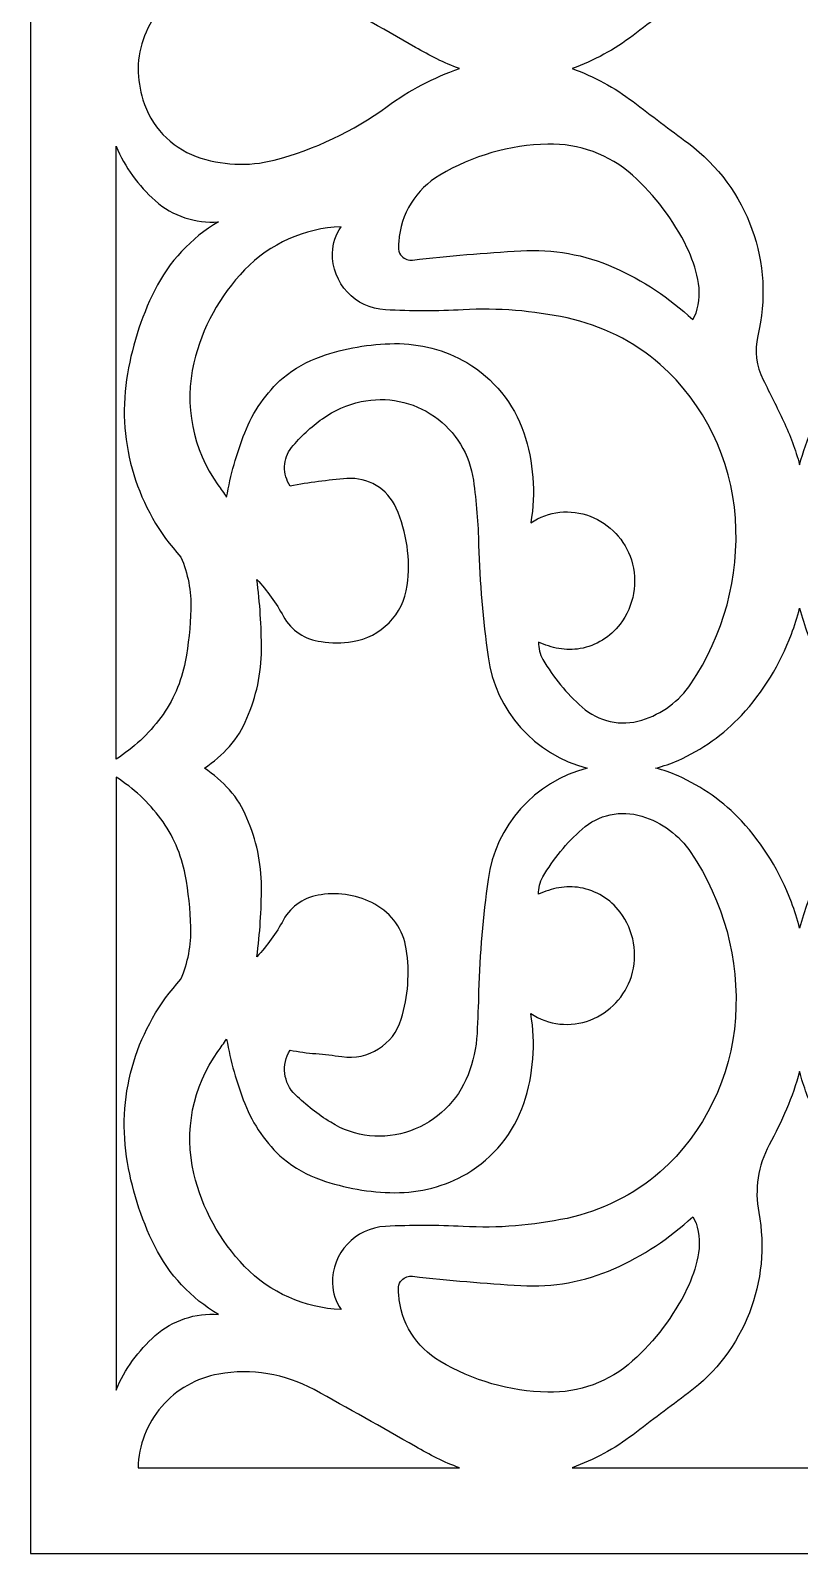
# Model space of a CAD drawing. Header units: centimetres. Extents: x -16.9 to -9.3, y -9 to 9.
# Drawn here: x -16.9 to -13.12, y -9 to -1.53 of the extents above; entities that cross this region are included whole.
import ezdxf

# ---------------------------------------------------------------- set-up
doc = ezdxf.new("R2010")
doc.units = ezdxf.units.CM
doc.header["$MEASUREMENT"] = 0
doc.layers.add('layer 1', color=7, linetype='Continuous')

msp = doc.modelspace()

# ---------------------------------------------------------------- linework, layer by layer
at = {"layer": 'layer 1', "color": 250}
for points, knots in [([(-16.89539, 9.00077), (-16.89539, 9.00077), (-9.34342, 9.00077), (-9.34342, 9.00077), (-9.34342, 9.00077), (-9.34342, 9.00077), (-9.34342, -9.00013), (-9.34342, -9.00013), (-9.34342, -9.00013), (-9.34342, -9.00013), (-16.89539, -9.00013), (-16.89539, -9.00013), (-16.89539, -9.00013), (-16.89539, -9.00013), (-16.89539, 9.00077), (-16.89539, 9.00077)], [0, 0, 0, 0, 0.2, 0.2, 0.2, 0.2, 0.4, 0.4, 0.4, 0.4, 0.6, 0.6, 0.6, 0.6, 1, 1, 1, 1]), ([(-12.00279, -1.71556), (-12.11008, -1.75415), (-12.21087, -1.80883), (-12.30167, -1.87779), (-12.30167, -1.87779), (-12.39192, -1.94635), (-12.48249, -2.01455), (-12.57332, -2.08238), (-12.57332, -2.08238), (-12.84796, -2.28748), (-12.98199, -2.63053), (-12.91878, -2.96737), (-12.91878, -2.96737), (-12.89752, -3.08066), (-12.91569, -3.19787), (-12.97015, -3.29942), (-12.97015, -3.29942), (-13.00092, -3.35675), (-13.02923, -3.41532), (-13.05506, -3.47501), (-13.05506, -3.47501), (-13.08086, -3.53478), (-13.10237, -3.59633), (-13.11933, -3.65918), (-13.11933, -3.65918), (-13.13913, -3.58586), (-13.16544, -3.51451), (-13.19796, -3.44591), (-13.19796, -3.44591), (-13.23044, -3.37742), (-13.26397, -3.30948), (-13.2986, -3.24208), (-13.2986, -3.24208), (-13.33264, -3.17581), (-13.34172, -3.09951), (-13.32429, -3.0271), (-13.32429, -3.0271), (-13.23876, -2.67213), (-13.37268, -2.3007), (-13.6653, -2.08238), (-13.6653, -2.08238), (-13.75617, -2.01455), (-13.84671, -1.94639), (-13.937, -1.87779), (-13.937, -1.87779), (-14.0278, -1.80883), (-14.12855, -1.75411), (-14.23587, -1.71556), (-14.23587, -1.71556), (-14.12855, -1.67698), (-14.0278, -1.62226), (-13.937, -1.5533), (-13.937, -1.5533), (-13.84671, -1.48474), (-13.75617, -1.41655), (-13.6653, -1.34875), (-13.6653, -1.34875), (-13.39063, -1.14358), (-13.25656, -0.80042), (-13.31985, -0.4635), (-13.31985, -0.4635), (-13.34111, -0.35029), (-13.32294, -0.23315), (-13.26848, -0.13168), (-13.26848, -0.13168), (-13.23774, -0.07438), (-13.2094, -0.01577), (-13.18361, 0.04392), (-13.18361, 0.04392), (-13.15777, 0.10369), (-13.1363, 0.1652), (-13.11933, 0.22805), (-13.11933, 0.22805), (-13.09953, 0.15477), (-13.07323, 0.08338), (-13.04067, 0.01478), (-13.04067, 0.01478), (-13.00819, -0.05367), (-12.97466, -0.12161), (-12.94003, -0.18905), (-12.94003, -0.18905), (-12.90602, -0.25535), (-12.8969, -0.33169), (-12.91438, -0.40417), (-12.91438, -0.40417), (-12.99983, -0.75907), (-12.86595, -1.13046), (-12.57332, -1.34875), (-12.57332, -1.34875), (-12.48249, -1.41655), (-12.39195, -1.48474), (-12.30167, -1.5533), (-12.30167, -1.5533), (-12.21087, -1.62226), (-12.11008, -1.67698), (-12.00279, -1.71556)], [0, 0, 0, 0, 0.04, 0.04, 0.04, 0.04, 0.08, 0.08, 0.08, 0.08, 0.12, 0.12, 0.12, 0.12, 0.16, 0.16, 0.16, 0.16, 0.2, 0.2, 0.2, 0.2, 0.24, 0.24, 0.24, 0.24, 0.28, 0.28, 0.28, 0.28, 0.32, 0.32, 0.32, 0.32, 0.36, 0.36, 0.36, 0.36, 0.4, 0.4, 0.4, 0.4, 0.44, 0.44, 0.44, 0.44, 0.48, 0.48, 0.48, 0.48, 0.52, 0.52, 0.52, 0.52, 0.56, 0.56, 0.56, 0.56, 0.6, 0.6, 0.6, 0.6, 0.64, 0.64, 0.64, 0.64, 0.68, 0.68, 0.68, 0.68, 0.72, 0.72, 0.72, 0.72, 0.76, 0.76, 0.76, 0.76, 0.8, 0.8, 0.8, 0.8, 0.84, 0.84, 0.84, 0.84, 0.88, 0.88, 0.88, 0.88, 0.92, 0.92, 0.92, 0.92, 1, 1, 1, 1]), ([(-14.78886, -1.71556), (-14.91595, -1.75964), (-15.03577, -1.82231), (-15.14441, -1.90162), (-15.14441, -1.90162), (-15.31128, -2.02338), (-15.49967, -2.11264), (-15.69957, -2.16467), (-15.69957, -2.16467), (-15.82561, -2.19748), (-15.95873, -2.19112), (-16.0811, -2.14651), (-16.0811, -2.14651), (-16.20739, -2.10047), (-16.30451, -1.99725), (-16.34292, -1.86842), (-16.34292, -1.86842), (-16.3577, -1.81875), (-16.36591, -1.76734), (-16.36729, -1.71556), (-16.36729, -1.71556), (-16.36435, -1.60504), (-16.32326, -1.49888), (-16.2511, -1.41513), (-16.2511, -1.41513), (-16.17891, -1.33138), (-16.08001, -1.2751), (-15.97116, -1.25574), (-15.97116, -1.25574), (-15.81093, -1.22722), (-15.64565, -1.25432), (-15.50283, -1.3324), (-15.50283, -1.3324), (-15.33599, -1.4237), (-15.1701, -1.51675), (-15.00522, -1.61162), (-15.00522, -1.61162), (-14.97052, -1.6316), (-14.93524, -1.65064), (-14.89949, -1.6687), (-14.89949, -1.6687), (-14.86367, -1.68675), (-14.82672, -1.70241), (-14.78882, -1.71556), (-14.78882, -1.71556), (-14.78882, -1.71556), (-14.78886, -1.71556), (-14.78886, -1.71556)], [0, 0, 0, 0, 0.0769231, 0.0769231, 0.0769231, 0.0769231, 0.1538462, 0.1538462, 0.1538462, 0.1538462, 0.2307692, 0.2307692, 0.2307692, 0.2307692, 0.3076923, 0.3076923, 0.3076923, 0.3076923, 0.3846154, 0.3846154, 0.3846154, 0.3846154, 0.4615385, 0.4615385, 0.4615385, 0.4615385, 0.5384615, 0.5384615, 0.5384615, 0.5384615, 0.6153846, 0.6153846, 0.6153846, 0.6153846, 0.6923077, 0.6923077, 0.6923077, 0.6923077, 0.7692308, 0.7692308, 0.7692308, 0.7692308, 0.8461538, 0.8461538, 0.8461538, 0.8461538, 1, 1, 1, 1]), ([(-13.64412, -2.94641), (-13.7581, -2.84057), (-13.88879, -2.75443), (-14.03103, -2.69146), (-14.03103, -2.69146), (-14.17429, -2.62802), (-14.33059, -2.59979), (-14.487, -2.60913), (-14.487, -2.60913), (-14.66467, -2.61974), (-14.84201, -2.635), (-15.01888, -2.65491), (-15.01888, -2.65491), (-15.03857, -2.65713), (-15.05823, -2.65037), (-15.0724, -2.63649), (-15.0724, -2.63649), (-15.08163, -2.62748), (-15.08708, -2.61527), (-15.08766, -2.60237), (-15.08766, -2.60237), (-15.0882, -2.58991), (-15.08809, -2.57741), (-15.08729, -2.56499), (-15.08729, -2.56499), (-15.07792, -2.42943), (-15.00235, -2.3071), (-14.88543, -2.23792), (-14.88543, -2.23792), (-14.72473, -2.14291), (-14.54234, -2.09063), (-14.35573, -2.08609), (-14.35573, -2.08609), (-14.20266, -2.08238), (-14.05385, -2.13721), (-13.93972, -2.2393), (-13.93972, -2.2393), (-13.82858, -2.33874), (-13.73775, -2.45886), (-13.67232, -2.59289), (-13.67232, -2.59289), (-13.64797, -2.64274), (-13.62992, -2.69542), (-13.61862, -2.74974), (-13.61862, -2.74974), (-13.60714, -2.80475), (-13.61019, -2.86183), (-13.62745, -2.91531), (-13.62745, -2.91531), (-13.62745, -2.91531), (-13.64412, -2.94641), (-13.64412, -2.94641)], [0, 0, 0, 0, 0.0714286, 0.0714286, 0.0714286, 0.0714286, 0.1428571, 0.1428571, 0.1428571, 0.1428571, 0.2142857, 0.2142857, 0.2142857, 0.2142857, 0.2857143, 0.2857143, 0.2857143, 0.2857143, 0.3571429, 0.3571429, 0.3571429, 0.3571429, 0.4285714, 0.4285714, 0.4285714, 0.4285714, 0.5, 0.5, 0.5, 0.5, 0.5714286, 0.5714286, 0.5714286, 0.5714286, 0.6428571, 0.6428571, 0.6428571, 0.6428571, 0.7142857, 0.7142857, 0.7142857, 0.7142857, 0.7857143, 0.7857143, 0.7857143, 0.7857143, 0.8571429, 0.8571429, 0.8571429, 0.8571429, 1, 1, 1, 1]), ([(-16.47466, -2.09691), (-16.47466, -2.09691), (-16.47466, -5.1033), (-16.47466, -5.1033), (-16.47466, -5.1033), (-16.38982, -5.0492), (-16.31559, -4.98013), (-16.25561, -4.89936), (-16.25561, -4.89936), (-16.19537, -4.8182), (-16.15435, -4.72449), (-16.13564, -4.6252), (-16.13564, -4.6252), (-16.11958, -4.54003), (-16.11031, -4.45374), (-16.10788, -4.36713), (-16.10788, -4.36713), (-16.10544, -4.2796), (-16.12198, -4.19266), (-16.15631, -4.11214), (-16.15631, -4.11214), (-16.37198, -3.877), (-16.47001, -3.55687), (-16.42325, -3.24125), (-16.42325, -3.24125), (-16.40065, -3.08887), (-16.35411, -2.94096), (-16.28536, -2.80308), (-16.28536, -2.80308), (-16.21561, -2.66316), (-16.10661, -2.54649), (-15.97178, -2.46736), (-15.97178, -2.46736), (-16.08535, -2.47659), (-16.19784, -2.43906), (-16.28318, -2.36352), (-16.28318, -2.36352), (-16.36613, -2.29009), (-16.43157, -2.19893), (-16.47466, -2.09688), (-16.47466, -2.09688), (-16.47466, -2.09688), (-16.47466, -2.09691), (-16.47466, -2.09691)], [0, 0, 0, 0, 0.0833333, 0.0833333, 0.0833333, 0.0833333, 0.1666667, 0.1666667, 0.1666667, 0.1666667, 0.25, 0.25, 0.25, 0.25, 0.3333333, 0.3333333, 0.3333333, 0.3333333, 0.4166667, 0.4166667, 0.4166667, 0.4166667, 0.5, 0.5, 0.5, 0.5, 0.5833333, 0.5833333, 0.5833333, 0.5833333, 0.6666667, 0.6666667, 0.6666667, 0.6666667, 0.75, 0.75, 0.75, 0.75, 0.8333333, 0.8333333, 0.8333333, 0.8333333, 1, 1, 1, 1]), ([(-15.93214, -3.81828), (-15.94631, -3.79797), (-15.96059, -3.77774), (-15.97501, -3.75761), (-15.97501, -3.75761), (-16.09905, -3.58441), (-16.14203, -3.36583), (-16.09295, -3.15855), (-16.09295, -3.15855), (-16.05233, -2.98721), (-15.96629, -2.82989), (-15.84396, -2.70327), (-15.84396, -2.70327), (-15.7193, -2.57425), (-15.54945, -2.49843), (-15.37014, -2.4917), (-15.37014, -2.4917), (-15.3963, -2.52945), (-15.41113, -2.57389), (-15.41287, -2.61978), (-15.41287, -2.61978), (-15.41596, -2.76805), (-15.301, -2.89191), (-15.15291, -2.89947), (-15.15291, -2.89947), (-15.02571, -2.90604), (-14.89825, -2.9059), (-14.77109, -2.89899), (-14.77109, -2.89899), (-14.60011, -2.88977), (-14.42858, -2.90324), (-14.26112, -2.9391), (-14.26112, -2.9391), (-14.09178, -2.97533), (-13.93424, -3.05377), (-13.80322, -3.16706), (-13.80322, -3.16706), (-13.58614, -3.3606), (-13.45356, -3.63179), (-13.43397, -3.92198), (-13.43397, -3.92198), (-13.41461, -4.20915), (-13.4916, -4.4948), (-13.65255, -4.73343), (-13.65255, -4.73343), (-13.71014, -4.81881), (-13.79534, -4.88189), (-13.89384, -4.91208), (-13.89384, -4.91208), (-13.996, -4.94344), (-14.10718, -4.91927), (-14.18722, -4.84846), (-14.18722, -4.84846), (-14.26338, -4.7811), (-14.32823, -4.70193), (-14.37939, -4.61404), (-14.37939, -4.61404), (-14.39439, -4.58828), (-14.40184, -4.55882), (-14.40093, -4.52902), (-14.40093, -4.52902), (-14.36918, -4.54388), (-14.33561, -4.55449), (-14.30105, -4.5606), (-14.30105, -4.5606), (-14.26643, -4.5667), (-14.23104, -4.56688), (-14.19634, -4.56118), (-14.19634, -4.56118), (-14.11837, -4.54708), (-14.04854, -4.50435), (-14.00051, -4.44135), (-14.00051, -4.44135), (-13.93188, -4.35132), (-13.91117, -4.23371), (-13.94499, -4.12566), (-13.94499, -4.12566), (-13.97668, -4.02767), (-14.05076, -3.94919), (-14.14678, -3.91195), (-14.14678, -3.91195), (-14.24365, -3.87438), (-14.35268, -3.88648), (-14.43894, -3.94447), (-14.43894, -3.94447), (-14.41372, -3.79652), (-14.42564, -3.64472), (-14.47367, -3.50252), (-14.47367, -3.50252), (-14.5225, -3.35798), (-14.62151, -3.23583), (-14.75289, -3.15823), (-14.75289, -3.15823), (-14.86069, -3.0961), (-14.98305, -3.06387), (-15.10746, -3.06489), (-15.10746, -3.06489), (-15.23052, -3.06587), (-15.35252, -3.08723), (-15.4686, -3.12804), (-15.4686, -3.12804), (-15.53626, -3.15183), (-15.59926, -3.18715), (-15.65485, -3.23246), (-15.65485, -3.23246), (-15.73812, -3.30607), (-15.80268, -3.39835), (-15.84327, -3.50183), (-15.84327, -3.50183), (-15.88338, -3.60407), (-15.91314, -3.71009), (-15.93214, -3.81828), (-15.93214, -3.81828), (-15.93214, -3.81828), (-15.93214, -3.81828), (-15.93214, -3.81828)], [0, 0, 0, 0, 0.0333333, 0.0333333, 0.0333333, 0.0333333, 0.0666667, 0.0666667, 0.0666667, 0.0666667, 0.1, 0.1, 0.1, 0.1, 0.1333333, 0.1333333, 0.1333333, 0.1333333, 0.1666667, 0.1666667, 0.1666667, 0.1666667, 0.2, 0.2, 0.2, 0.2, 0.2333333, 0.2333333, 0.2333333, 0.2333333, 0.2666667, 0.2666667, 0.2666667, 0.2666667, 0.3, 0.3, 0.3, 0.3, 0.3333333, 0.3333333, 0.3333333, 0.3333333, 0.3666667, 0.3666667, 0.3666667, 0.3666667, 0.4, 0.4, 0.4, 0.4, 0.4333333, 0.4333333, 0.4333333, 0.4333333, 0.4666667, 0.4666667, 0.4666667, 0.4666667, 0.5, 0.5, 0.5, 0.5, 0.5333333, 0.5333333, 0.5333333, 0.5333333, 0.5666667, 0.5666667, 0.5666667, 0.5666667, 0.6, 0.6, 0.6, 0.6, 0.6333333, 0.6333333, 0.6333333, 0.6333333, 0.6666667, 0.6666667, 0.6666667, 0.6666667, 0.7, 0.7, 0.7, 0.7, 0.7333333, 0.7333333, 0.7333333, 0.7333333, 0.7666667, 0.7666667, 0.7666667, 0.7666667, 0.8, 0.8, 0.8, 0.8, 0.8333333, 0.8333333, 0.8333333, 0.8333333, 0.8666667, 0.8666667, 0.8666667, 0.8666667, 0.9, 0.9, 0.9, 0.9, 0.9333333, 0.9333333, 0.9333333, 0.9333333, 1, 1, 1, 1]), ([(-14.16244, -5.14748), (-14.4203, -5.08117), (-14.61257, -4.86521), (-14.64894, -4.60147), (-14.64894, -4.60147), (-14.67394, -4.41992), (-14.68927, -4.23713), (-14.69486, -4.05397), (-14.69486, -4.05397), (-14.69763, -3.94734), (-14.70627, -3.84096), (-14.7207, -3.7353), (-14.7207, -3.7353), (-14.7381, -3.60868), (-14.80757, -3.49507), (-14.91235, -3.42186), (-14.91235, -3.42186), (-15.0171, -3.34868), (-15.14702, -3.32238), (-15.2719, -3.34959), (-15.2719, -3.34959), (-15.34013, -3.36442), (-15.40466, -3.39286), (-15.46163, -3.43327), (-15.46163, -3.43327), (-15.51827, -3.47345), (-15.56925, -3.52101), (-15.61325, -3.57475), (-15.61325, -3.57475), (-15.63486, -3.60112), (-15.64693, -3.63397), (-15.64754, -3.66805), (-15.64754, -3.66805), (-15.64816, -3.70191), (-15.63882, -3.73519), (-15.62069, -3.76378), (-15.62069, -3.76378), (-15.52837, -3.74664), (-15.43518, -3.73436), (-15.34155, -3.72702), (-15.34155, -3.72702), (-15.23855, -3.71891), (-15.14157, -3.7769), (-15.09986, -3.87144), (-15.09986, -3.87144), (-15.04718, -3.9909), (-15.02847, -4.12264), (-15.0458, -4.25202), (-15.0458, -4.25202), (-15.06462, -4.39303), (-15.17431, -4.50479), (-15.31492, -4.52652), (-15.31492, -4.52652), (-15.36567, -4.53433), (-15.41734, -4.53444), (-15.4681, -4.52681), (-15.4681, -4.52681), (-15.54628, -4.5182), (-15.61539, -4.47198), (-15.65328, -4.40306), (-15.65328, -4.40306), (-15.68914, -4.33773), (-15.73282, -4.27706), (-15.78339, -4.2223), (-15.78339, -4.2223), (-15.7686, -4.33628), (-15.76126, -4.45109), (-15.76137, -4.56601), (-15.76137, -4.56601), (-15.76148, -4.68206), (-15.78597, -4.79687), (-15.83324, -4.90285), (-15.83324, -4.90285), (-15.85293, -4.95365), (-15.88178, -5.00041), (-15.91829, -5.04081), (-15.91829, -5.04081), (-15.95466, -5.08103), (-15.99565, -5.11682), (-16.04034, -5.14744), (-16.04034, -5.14744), (-15.99565, -5.17811), (-15.95466, -5.2139), (-15.91829, -5.25408), (-15.91829, -5.25408), (-15.88174, -5.29448), (-15.85293, -5.34128), (-15.83324, -5.39207), (-15.83324, -5.39207), (-15.78597, -5.49805), (-15.76148, -5.61283), (-15.76137, -5.72891), (-15.76137, -5.72891), (-15.76126, -5.84383), (-15.7686, -5.95864), (-15.78339, -6.07262), (-15.78339, -6.07262), (-15.73282, -6.01787), (-15.68914, -5.95719), (-15.65328, -5.89186), (-15.65328, -5.89186), (-15.61543, -5.82294), (-15.54628, -5.77676), (-15.4681, -5.76812), (-15.4681, -5.76812), (-15.37741, -5.75449), (-15.28469, -5.77099), (-15.20425, -5.81509), (-15.20425, -5.81509), (-15.1217, -5.86036), (-15.06484, -5.94146), (-15.05031, -6.03447), (-15.05031, -6.03447), (-15.03232, -6.14961), (-15.04068, -6.26736), (-15.07472, -6.3788), (-15.07472, -6.3788), (-15.11291, -6.50403), (-15.23742, -6.5823), (-15.36687, -6.56268), (-15.36687, -6.56268), (-15.40906, -6.55628), (-15.45142, -6.55134), (-15.49393, -6.54796), (-15.49393, -6.54796), (-15.53644, -6.54455), (-15.57877, -6.53891), (-15.62069, -6.5311), (-15.62069, -6.5311), (-15.66484, -6.6009), (-15.65408, -6.69202), (-15.59475, -6.7495), (-15.59475, -6.7495), (-15.54196, -6.80066), (-15.48383, -6.846), (-15.42137, -6.8848), (-15.42137, -6.8848), (-15.30405, -6.95765), (-15.15996, -6.97298), (-15.02996, -6.92633), (-15.02996, -6.92633), (-14.90069, -6.87997), (-14.79765, -6.78027), (-14.74718, -6.65253), (-14.74718, -6.65253), (-14.72146, -6.58756), (-14.70653, -6.51882), (-14.70293, -6.44903), (-14.70293, -6.44903), (-14.69937, -6.3797), (-14.69668, -6.31035), (-14.69486, -6.24095), (-14.69486, -6.24095), (-14.68927, -6.05776), (-14.67394, -5.87501), (-14.64894, -5.69345), (-14.64894, -5.69345), (-14.61272, -5.42968), (-14.42026, -5.2139), (-14.16244, -5.14744), (-14.16244, -5.14744), (-14.16244, -5.14744), (-14.16244, -5.14748), (-14.16244, -5.14748)], [0, 0, 0, 0, 0.0238095, 0.0238095, 0.0238095, 0.0238095, 0.047619, 0.047619, 0.047619, 0.047619, 0.0714286, 0.0714286, 0.0714286, 0.0714286, 0.0952381, 0.0952381, 0.0952381, 0.0952381, 0.1190476, 0.1190476, 0.1190476, 0.1190476, 0.1428571, 0.1428571, 0.1428571, 0.1428571, 0.1666667, 0.1666667, 0.1666667, 0.1666667, 0.1904762, 0.1904762, 0.1904762, 0.1904762, 0.2142857, 0.2142857, 0.2142857, 0.2142857, 0.2380952, 0.2380952, 0.2380952, 0.2380952, 0.2619048, 0.2619048, 0.2619048, 0.2619048, 0.2857143, 0.2857143, 0.2857143, 0.2857143, 0.3095238, 0.3095238, 0.3095238, 0.3095238, 0.3333333, 0.3333333, 0.3333333, 0.3333333, 0.3571429, 0.3571429, 0.3571429, 0.3571429, 0.3809524, 0.3809524, 0.3809524, 0.3809524, 0.4047619, 0.4047619, 0.4047619, 0.4047619, 0.4285714, 0.4285714, 0.4285714, 0.4285714, 0.452381, 0.452381, 0.452381, 0.452381, 0.4761905, 0.4761905, 0.4761905, 0.4761905, 0.5, 0.5, 0.5, 0.5, 0.5238095, 0.5238095, 0.5238095, 0.5238095, 0.547619, 0.547619, 0.547619, 0.547619, 0.5714286, 0.5714286, 0.5714286, 0.5714286, 0.5952381, 0.5952381, 0.5952381, 0.5952381, 0.6190476, 0.6190476, 0.6190476, 0.6190476, 0.6428571, 0.6428571, 0.6428571, 0.6428571, 0.6666667, 0.6666667, 0.6666667, 0.6666667, 0.6904762, 0.6904762, 0.6904762, 0.6904762, 0.7142857, 0.7142857, 0.7142857, 0.7142857, 0.7380952, 0.7380952, 0.7380952, 0.7380952, 0.7619048, 0.7619048, 0.7619048, 0.7619048, 0.7857143, 0.7857143, 0.7857143, 0.7857143, 0.8095238, 0.8095238, 0.8095238, 0.8095238, 0.8333333, 0.8333333, 0.8333333, 0.8333333, 0.8571429, 0.8571429, 0.8571429, 0.8571429, 0.8809524, 0.8809524, 0.8809524, 0.8809524, 0.9047619, 0.9047619, 0.9047619, 0.9047619, 0.9285714, 0.9285714, 0.9285714, 0.9285714, 0.952381, 0.952381, 0.952381, 0.952381, 1, 1, 1, 1]), ([(-12.41273, -5.14744), (-12.45045, -5.13767), (-12.4874, -5.12499), (-12.52322, -5.10959), (-12.52322, -5.10959), (-12.64032, -5.05679), (-12.74612, -4.98169), (-12.83463, -4.88857), (-12.83463, -4.88857), (-12.94134, -4.77296), (-13.02447, -4.63759), (-13.07926, -4.49015), (-13.07926, -4.49015), (-13.0947, -4.44848), (-13.10807, -4.40607), (-13.11933, -4.36309), (-13.11933, -4.36309), (-13.13056, -4.40607), (-13.14393, -4.44848), (-13.15941, -4.49015), (-13.15941, -4.49015), (-13.2142, -4.63759), (-13.29733, -4.77296), (-13.40404, -4.88857), (-13.40404, -4.88857), (-13.49251, -4.98173), (-13.59831, -5.05679), (-13.71544, -5.10959), (-13.71544, -5.10959), (-13.75123, -5.12499), (-13.78818, -5.13763), (-13.82593, -5.14744), (-13.82593, -5.14744), (-13.78818, -5.15729), (-13.75123, -5.16993), (-13.71544, -5.18534), (-13.71544, -5.18534), (-13.59831, -5.23813), (-13.49251, -5.31323), (-13.40404, -5.40635), (-13.40404, -5.40635), (-13.29733, -5.52196), (-13.2142, -5.65734), (-13.15941, -5.80478), (-13.15941, -5.80478), (-13.14393, -5.84645), (-13.13056, -5.88885), (-13.11933, -5.93183), (-13.11933, -5.93183), (-13.10807, -5.88885), (-13.0947, -5.84645), (-13.07926, -5.80478), (-13.07926, -5.80478), (-13.02447, -5.65734), (-12.94134, -5.52196), (-12.83463, -5.40635), (-12.83463, -5.40635), (-12.74612, -5.31323), (-12.64032, -5.23813), (-12.52322, -5.18534), (-12.52322, -5.18534), (-12.4874, -5.16993), (-12.45045, -5.15725), (-12.41273, -5.14744)], [0, 0, 0, 0, 0.0588235, 0.0588235, 0.0588235, 0.0588235, 0.1176471, 0.1176471, 0.1176471, 0.1176471, 0.1764706, 0.1764706, 0.1764706, 0.1764706, 0.2352941, 0.2352941, 0.2352941, 0.2352941, 0.2941176, 0.2941176, 0.2941176, 0.2941176, 0.3529412, 0.3529412, 0.3529412, 0.3529412, 0.4117647, 0.4117647, 0.4117647, 0.4117647, 0.4705882, 0.4705882, 0.4705882, 0.4705882, 0.5294118, 0.5294118, 0.5294118, 0.5294118, 0.5882353, 0.5882353, 0.5882353, 0.5882353, 0.6470588, 0.6470588, 0.6470588, 0.6470588, 0.7058824, 0.7058824, 0.7058824, 0.7058824, 0.7647059, 0.7647059, 0.7647059, 0.7647059, 0.8235294, 0.8235294, 0.8235294, 0.8235294, 0.8823529, 0.8823529, 0.8823529, 0.8823529, 1, 1, 1, 1]), ([(-16.47466, -8.19801), (-16.47466, -8.19801), (-16.47466, -5.19162), (-16.47466, -5.19162), (-16.47466, -5.19162), (-16.38982, -5.24569), (-16.31559, -5.31483), (-16.25561, -5.39556), (-16.25561, -5.39556), (-16.19537, -5.47665), (-16.15435, -5.57043), (-16.13564, -5.66973), (-16.13564, -5.66973), (-16.11958, -5.75489), (-16.11031, -5.84118), (-16.10788, -5.9278), (-16.10788, -5.9278), (-16.10544, -6.01529), (-16.12198, -6.1023), (-16.15631, -6.18278), (-16.15631, -6.18278), (-16.37202, -6.41811), (-16.47015, -6.73791), (-16.42325, -7.05368), (-16.42325, -7.05368), (-16.40065, -7.20609), (-16.35411, -7.35397), (-16.28536, -7.49185), (-16.28536, -7.49185), (-16.21557, -7.6318), (-16.10664, -7.74843), (-15.97178, -7.82756), (-15.97178, -7.82756), (-16.08539, -7.81833), (-16.1978, -7.85579), (-16.28318, -7.93137), (-16.28318, -7.93137), (-16.36617, -8.00483), (-16.43157, -8.09592), (-16.47466, -8.19801)], [0, 0, 0, 0, 0.0909091, 0.0909091, 0.0909091, 0.0909091, 0.1818182, 0.1818182, 0.1818182, 0.1818182, 0.2727273, 0.2727273, 0.2727273, 0.2727273, 0.3636364, 0.3636364, 0.3636364, 0.3636364, 0.4545455, 0.4545455, 0.4545455, 0.4545455, 0.5454545, 0.5454545, 0.5454545, 0.5454545, 0.6363636, 0.6363636, 0.6363636, 0.6363636, 0.7272727, 0.7272727, 0.7272727, 0.7272727, 0.8181818, 0.8181818, 0.8181818, 0.8181818, 1, 1, 1, 1]), ([(-15.93214, -6.47664), (-15.94631, -6.49695), (-15.96059, -6.51719), (-15.97501, -6.53732), (-15.97501, -6.53732), (-16.09909, -6.71066), (-16.1421, -6.92898), (-16.09291, -7.13641), (-16.09291, -7.13641), (-16.05229, -7.30779), (-15.96633, -7.465), (-15.84392, -7.59165), (-15.84392, -7.59165), (-15.71919, -7.72071), (-15.54952, -7.79653), (-15.37014, -7.80326), (-15.37014, -7.80326), (-15.3963, -7.76551), (-15.41109, -7.72104), (-15.41287, -7.67515), (-15.41287, -7.67515), (-15.41614, -7.52709), (-15.30082, -7.40316), (-15.15291, -7.39546), (-15.15291, -7.39546), (-15.02571, -7.38888), (-14.89825, -7.38903), (-14.77109, -7.39589), (-14.77109, -7.39589), (-14.60007, -7.40516), (-14.42862, -7.39168), (-14.26116, -7.35582), (-14.26116, -7.35582), (-14.09174, -7.31956), (-13.93427, -7.24119), (-13.80322, -7.12787), (-13.80322, -7.12787), (-13.58606, -6.93418), (-13.45352, -6.66332), (-13.43397, -6.37295), (-13.43397, -6.37295), (-13.41464, -6.08563), (-13.49149, -5.80023), (-13.65255, -5.56149), (-13.65255, -5.56149), (-13.71017, -5.47607), (-13.7953, -5.41304), (-13.8938, -5.38284), (-13.8938, -5.38284), (-13.99608, -5.35149), (-14.10715, -5.37554), (-14.18722, -5.44643), (-14.18722, -5.44643), (-14.26338, -5.51386), (-14.32823, -5.59296), (-14.37939, -5.68088), (-14.37939, -5.68088), (-14.39439, -5.70664), (-14.40184, -5.73611), (-14.40093, -5.7659), (-14.40093, -5.7659), (-14.36918, -5.75104), (-14.33561, -5.74043), (-14.30105, -5.73433), (-14.30105, -5.73433), (-14.26643, -5.72822), (-14.231, -5.728), (-14.19634, -5.73374), (-14.19634, -5.73374), (-14.11841, -5.74784), (-14.04854, -5.79061), (-14.00051, -5.85357), (-14.00051, -5.85357), (-13.93191, -5.94353), (-13.91124, -6.06128), (-13.94499, -6.16923), (-13.94499, -6.16923), (-13.97664, -6.26718), (-14.05079, -6.34573), (-14.14678, -6.38297), (-14.14678, -6.38297), (-14.24358, -6.42054), (-14.35272, -6.40837), (-14.43894, -6.35046), (-14.43894, -6.35046), (-14.41372, -6.49837), (-14.42567, -6.65027), (-14.47367, -6.79241), (-14.47367, -6.79241), (-14.52243, -6.9369), (-14.62158, -7.05913), (-14.75289, -7.1367), (-14.75289, -7.1367), (-14.86065, -7.19879), (-14.98309, -7.23102), (-15.10746, -7.23), (-15.10746, -7.23), (-15.23048, -7.22902), (-15.35252, -7.20769), (-15.4686, -7.16689), (-15.4686, -7.16689), (-15.53626, -7.14309), (-15.59926, -7.10778), (-15.65485, -7.06247), (-15.65485, -7.06247), (-15.73808, -6.98889), (-15.80268, -6.89654), (-15.84323, -6.7931), (-15.84323, -6.7931), (-15.88334, -6.69086), (-15.91314, -6.58484), (-15.93214, -6.47664), (-15.93214, -6.47664), (-15.93214, -6.47664), (-15.93214, -6.47664), (-15.93214, -6.47664)], [0, 0, 0, 0, 0.0333333, 0.0333333, 0.0333333, 0.0333333, 0.0666667, 0.0666667, 0.0666667, 0.0666667, 0.1, 0.1, 0.1, 0.1, 0.1333333, 0.1333333, 0.1333333, 0.1333333, 0.1666667, 0.1666667, 0.1666667, 0.1666667, 0.2, 0.2, 0.2, 0.2, 0.2333333, 0.2333333, 0.2333333, 0.2333333, 0.2666667, 0.2666667, 0.2666667, 0.2666667, 0.3, 0.3, 0.3, 0.3, 0.3333333, 0.3333333, 0.3333333, 0.3333333, 0.3666667, 0.3666667, 0.3666667, 0.3666667, 0.4, 0.4, 0.4, 0.4, 0.4333333, 0.4333333, 0.4333333, 0.4333333, 0.4666667, 0.4666667, 0.4666667, 0.4666667, 0.5, 0.5, 0.5, 0.5, 0.5333333, 0.5333333, 0.5333333, 0.5333333, 0.5666667, 0.5666667, 0.5666667, 0.5666667, 0.6, 0.6, 0.6, 0.6, 0.6333333, 0.6333333, 0.6333333, 0.6333333, 0.6666667, 0.6666667, 0.6666667, 0.6666667, 0.7, 0.7, 0.7, 0.7, 0.7333333, 0.7333333, 0.7333333, 0.7333333, 0.7666667, 0.7666667, 0.7666667, 0.7666667, 0.8, 0.8, 0.8, 0.8, 0.8333333, 0.8333333, 0.8333333, 0.8333333, 0.8666667, 0.8666667, 0.8666667, 0.8666667, 0.9, 0.9, 0.9, 0.9, 0.9333333, 0.9333333, 0.9333333, 0.9333333, 1, 1, 1, 1]), ([(-12.00279, -8.57936), (-12.00279, -8.57936), (-14.23587, -8.57936), (-14.23587, -8.57936), (-14.23587, -8.57936), (-14.12855, -8.54077), (-14.0278, -8.48609), (-13.937, -8.4171), (-13.937, -8.4171), (-13.84671, -8.34854), (-13.75617, -8.28038), (-13.6653, -8.21254), (-13.6653, -8.21254), (-13.39067, -8.00741), (-13.2566, -7.66432), (-13.31985, -7.32741), (-13.31985, -7.32741), (-13.34111, -7.21416), (-13.32294, -7.09702), (-13.26848, -6.99547), (-13.26848, -6.99547), (-13.23774, -6.93817), (-13.2094, -6.87961), (-13.18361, -6.81988), (-13.18361, -6.81988), (-13.15777, -6.76014), (-13.1363, -6.6986), (-13.11933, -6.63578), (-13.11933, -6.63578), (-13.09953, -6.70906), (-13.07323, -6.78042), (-13.04067, -6.84901), (-13.04067, -6.84901), (-13.00819, -6.9175), (-12.97466, -6.98544), (-12.94007, -7.05284), (-12.94007, -7.05284), (-12.90602, -7.11915), (-12.8969, -7.19548), (-12.91438, -7.26793), (-12.91438, -7.26793), (-12.99983, -7.62286), (-12.86595, -7.99426), (-12.57332, -8.21254), (-12.57332, -8.21254), (-12.48249, -8.28038), (-12.39195, -8.34854), (-12.30167, -8.4171), (-12.30167, -8.4171), (-12.21087, -8.48609), (-12.11008, -8.54077), (-12.00279, -8.57936)], [0, 0, 0, 0, 0.0714286, 0.0714286, 0.0714286, 0.0714286, 0.1428571, 0.1428571, 0.1428571, 0.1428571, 0.2142857, 0.2142857, 0.2142857, 0.2142857, 0.2857143, 0.2857143, 0.2857143, 0.2857143, 0.3571429, 0.3571429, 0.3571429, 0.3571429, 0.4285714, 0.4285714, 0.4285714, 0.4285714, 0.5, 0.5, 0.5, 0.5, 0.5714286, 0.5714286, 0.5714286, 0.5714286, 0.6428571, 0.6428571, 0.6428571, 0.6428571, 0.7142857, 0.7142857, 0.7142857, 0.7142857, 0.7857143, 0.7857143, 0.7857143, 0.7857143, 0.8571429, 0.8571429, 0.8571429, 0.8571429, 1, 1, 1, 1]), ([(-13.64412, -7.34852), (-13.75806, -7.45432), (-13.88886, -7.5405), (-14.03103, -7.60343), (-14.03103, -7.60343), (-14.17425, -7.66686), (-14.33063, -7.69509), (-14.487, -7.68579), (-14.487, -7.68579), (-14.66471, -7.67518), (-14.84212, -7.65992), (-15.01906, -7.64009), (-15.01906, -7.64009), (-15.03868, -7.63787), (-15.05826, -7.64459), (-15.0724, -7.65843), (-15.0724, -7.65843), (-15.08163, -7.66744), (-15.08708, -7.67965), (-15.08766, -7.69255), (-15.08766, -7.69255), (-15.0882, -7.70501), (-15.08809, -7.71751), (-15.08729, -7.72994), (-15.08729, -7.72994), (-15.07785, -7.86571), (-15.00231, -7.98804), (-14.8851, -8.05726), (-14.8851, -8.05726), (-14.72444, -8.15212), (-14.54227, -8.2043), (-14.35573, -8.20884), (-14.35573, -8.20884), (-14.20259, -8.21251), (-14.05388, -8.15779), (-13.93972, -8.05562), (-13.93972, -8.05562), (-13.82858, -7.95614), (-13.73779, -7.8361), (-13.67232, -7.70203), (-13.67232, -7.70203), (-13.64797, -7.65218), (-13.62992, -7.5995), (-13.61858, -7.54519), (-13.61858, -7.54519), (-13.60714, -7.49014), (-13.61015, -7.4331), (-13.62745, -7.37962), (-13.62745, -7.37962), (-13.62745, -7.37962), (-13.64412, -7.34852), (-13.64412, -7.34852)], [0, 0, 0, 0, 0.0714286, 0.0714286, 0.0714286, 0.0714286, 0.1428571, 0.1428571, 0.1428571, 0.1428571, 0.2142857, 0.2142857, 0.2142857, 0.2142857, 0.2857143, 0.2857143, 0.2857143, 0.2857143, 0.3571429, 0.3571429, 0.3571429, 0.3571429, 0.4285714, 0.4285714, 0.4285714, 0.4285714, 0.5, 0.5, 0.5, 0.5, 0.5714286, 0.5714286, 0.5714286, 0.5714286, 0.6428571, 0.6428571, 0.6428571, 0.6428571, 0.7142857, 0.7142857, 0.7142857, 0.7142857, 0.7857143, 0.7857143, 0.7857143, 0.7857143, 0.8571429, 0.8571429, 0.8571429, 0.8571429, 1, 1, 1, 1]), ([(-14.78882, -8.57936), (-14.78882, -8.57936), (-16.36729, -8.57936), (-16.36729, -8.57936), (-16.36729, -8.57936), (-16.36435, -8.46887), (-16.32326, -8.36267), (-16.2511, -8.27892), (-16.2511, -8.27892), (-16.17891, -8.19521), (-16.08001, -8.1389), (-15.97116, -8.11953), (-15.97116, -8.11953), (-15.81093, -8.09105), (-15.64565, -8.11815), (-15.50283, -8.19623), (-15.50283, -8.19623), (-15.33599, -8.2875), (-15.1701, -8.38058), (-15.00522, -8.47545), (-15.00522, -8.47545), (-14.97052, -8.49543), (-14.93524, -8.51443), (-14.89949, -8.53249), (-14.89949, -8.53249), (-14.8637, -8.55058), (-14.82672, -8.56624), (-14.78882, -8.57936), (-14.78882, -8.57936), (-14.78882, -8.57936), (-14.78882, -8.57936), (-14.78882, -8.57936)], [0, 0, 0, 0, 0.1111111, 0.1111111, 0.1111111, 0.1111111, 0.2222222, 0.2222222, 0.2222222, 0.2222222, 0.3333333, 0.3333333, 0.3333333, 0.3333333, 0.4444444, 0.4444444, 0.4444444, 0.4444444, 0.5555556, 0.5555556, 0.5555556, 0.5555556, 0.6666667, 0.6666667, 0.6666667, 0.6666667, 0.7777778, 0.7777778, 0.7777778, 0.7777778, 1, 1, 1, 1])]:
    msp.add_open_spline(points, degree=3, knots=knots, dxfattribs=at)

doc.saveas('drawing.dxf')
